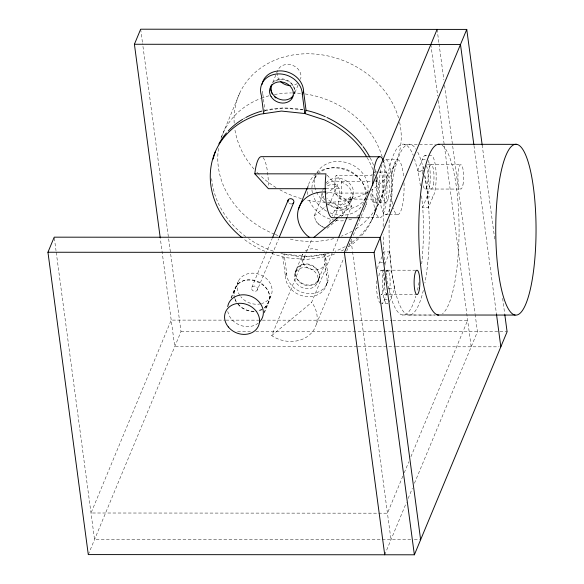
<?xml version="1.0" encoding="UTF-8"?>
<svg xmlns="http://www.w3.org/2000/svg" width="584" height="584" viewBox="0 0 584 584"><rect width="100%" height="100%" fill="white"/><g stroke="black" fill="none" stroke-linecap="round" stroke-linejoin="round"><path stroke-width="0.44" stroke-dasharray="2.92 2.19" d="M327.171 175.163L339.545 188.742L339.37 194.852A30.507 7.198 -90 0 1 334.311 216.606M321.587 193.603L321.601 197.976L314.082 216.058L315.951 220.986A15.257 12.892 22.6 0 0 323.689 227.344M334.639 210.189L336.581 210.576A15.25 12.884 22.6 0 0 349.312 205.057L350.714 201.998L350.794 196.779L334.639 210.189L332.245 215.949M285.364 276.013L285.335 276.261A21.352 18.038 22.6 0 0 309.359 296.672A21.352 18.038 22.6 0 0 326.303 275.13L327.558 272.115L325.237 253.887L307.512 256.507L284.087 254.018L282.839 257.033L285.364 276.013L286.62 272.998L284.087 254.018M286.62 272.998L286.591 273.246A21.352 18.038 22.6 0 0 310.615 293.657A21.352 18.038 22.6 0 0 327.558 272.115M387.061 292.971L384.25 299.811A21.352 5.037 -90 0 1 381.797 303.643L387.732 303.643A21.352 5.037 -90 0 1 382.812 292.343A21.352 5.037 -90 0 1 383.411 268.742M420.465 185.858L417.772 170.462L422.312 159.483A21.352 5.037 -90 0 1 426.919 156.811M372.074 174.134L371.709 175.368L336.136 175.346L335.763 176.572A15.25 3.599 -90 0 0 334.734 187.42L335.041 193.063L340.538 199.093L365.161 199.107M340.538 199.093L341.822 190.975L341.625 181.368L336.136 175.346M376.111 199.115L375.738 200.348A15.25 3.599 -90 0 1 370.811 195.041L370.614 193.085L376.111 199.115L366.073 199.107M270.859 296.168L264.209 312.243M377.483 268.742A21.352 5.037 -90 0 1 379.615 262.355L381.921 256.726M383.243 253.507L383.907 251.901L389.835 251.908L391.368 269.567L394.711 288.825L390.178 299.811A21.352 5.037 -90 0 1 389.316 301.884M389.835 251.908L385.542 262.355A21.352 5.037 -90 0 0 384.652 264.187M428.437 160.49A21.352 5.037 -90 0 1 426.94 196.939L422.648 207.386L422.925 210.605A85.41 20.148 -90 0 1 421.714 263.888M421.641 195.808L422.648 207.386L428.576 207.393L432.868 196.947A21.352 5.037 -90 0 0 436.051 172.192A21.352 5.037 -90 0 0 430.685 155.651L424.758 155.651M231.308 298.096L238.352 281.225M220.949 138.284L239.856 92.812M261.982 93.951L262.61 92.44A21.352 18.038 22.6 0 1 262.019 90.024M272.735 82.526L277.612 70.803A12.198 10.308 22.6 0 1 292.453 65.269A12.198 10.308 22.6 0 1 300.512 79.212M264.311 112.179L264.939 110.668L262.61 92.44M88.286 554.588L181.011 331.551L142.598 43.639M298.074 85.074L294.248 94.279A12.198 10.308 22.6 0 0 289.029 81.76A12.198 10.308 22.6 0 0 274.575 81.57M231.074 297.723L235.25 287.671M251.857 287.372L272.115 238.644M257.347 290.022A3.051 2.577 22.6 0 0 254.252 286.043A3.051 2.577 22.6 0 0 252.215 290.022A3.051 2.577 22.6 0 0 257.347 290.022L278.648 238.783M307.359 187.727L308.396 185.23M314.068 179.398L315.951 174.879M264.355 312.82L268.18 303.607M322.623 190.493L323.565 188.238M296.424 269.158L302.687 254.091A12.198 10.308 22.6 0 0 315.083 270.012A12.198 10.308 22.6 0 0 323.222 254.106M294.971 273.4L296.227 270.392M338.107 238.703L311.608 302.446L312.732 303.775A30.507 25.769 22.6 0 1 309.06 335.282A30.507 25.769 22.6 0 1 273.181 336.61L271.743 335.544L305.914 253.354M306.264 252.514L311.841 239.097M303.716 259.289L304.972 256.274M327.544 204.882L330.237 202.648L337.756 184.559C333.829 183.632 329.442 184.325 326.135 186.697M329.515 222.519L330.88 219.234M325.237 253.887L323.981 256.902L326.303 275.13M341.26 216.54L343.275 214.861L350.794 196.779M318.375 279.78A12.198 10.308 22.6 0 0 305.979 263.866A12.198 10.308 22.6 0 0 297.84 279.772A12.198 10.308 22.6 0 0 318.375 279.78L324.638 264.713M350.714 201.998L353.218 195.968M317.484 282.831A12.198 10.308 22.6 0 0 304.06 267.53A12.198 10.308 22.6 0 0 297.147 283.992A12.198 10.308 22.6 0 0 317.484 282.831L318.74 279.816A12.198 10.308 22.6 0 0 305.315 264.516A12.198 10.308 22.6 0 0 298.395 280.977A12.198 10.308 22.6 0 0 318.74 279.816M347.173 216.898L351.707 205.999L347.896 201.48A30.507 25.769 22.6 0 0 326.536 192.056M326.514 284.685L327.77 281.678M365.657 198.02L363.467 203.298A27.455 23.192 22.6 0 1 329.814 212.744M316.382 324.054L343.881 257.916M346.67 251.215L351.889 238.659M353.276 235.308L366.504 203.495M371.643 220.504L395.448 163.235M402.858 476.128L387.455 513.19L91.016 513L171.207 320.098L225.023 320.134M404.259 472.755L408.815 461.805M410.917 456.754L467.645 320.287L392.849 320.244M384.725 554.778L406.398 502.649M408.15 498.437L412.355 488.326M414.45 483.275L477.449 331.741L475.164 314.594M264.26 308.06C286.204 285.583 233.228 264.596 234.33 295.993M321.601 197.976L325.638 194.625M326.31 194.063L337.756 184.559M314.082 216.058L326.872 205.437M338.421 217.029L351.707 205.999M327.12 228.278L334.53 222.124M335.201 221.57L338.567 218.774M271.743 335.544L311.608 302.446M261.902 309.367L256.296 311.265M264.939 110.668L282.656 108.047L302.724 109.843M254.201 311.236C248.039 311.498 241.688 308.615 237.9 303.746M404.077 144.277L435.518 144.241M422.261 159.68L426.495 159.68M385.82 159.739A27.455 6.475 -90 0 1 391.331 201.078A27.455 6.475 -90 0 1 380.118 200.757A27.455 6.475 -90 0 1 385.82 159.739L397.675 159.746M430.926 164.725L460.564 164.746M427.415 164.768L430.802 164.776M423.699 170.462L417.772 170.462L414.531 159.06M374.782 171.988L385.725 171.995M341.625 181.368L371.731 181.39M375.373 181.39L377.198 181.39L377.001 179.441L375.673 173.93L374.804 172.455L373.869 171.988M325.865 188.734L339.545 188.742M425.532 189.004L460.988 189.077M335.041 193.063L369.701 193.085M426.94 196.939L432.868 196.947M373.942 202.495L385.805 202.502M385.695 214.642L388.433 214.649M389.346 214.649L397.551 214.649M360.729 217.737L379.877 217.744M379.615 262.355L383.849 262.355M387.301 270.18L416.122 270.202M381.556 270.209L384.944 270.209M385.798 270.209L387.491 270.209M385.798 271.684L391.725 271.684M388.783 288.825L394.711 288.825M387.068 294.555L381.14 294.548A12.198 2.876 -90 0 0 384.177 284.561A12.198 2.876 -90 0 0 382.177 270.684A12.198 2.876 -90 0 0 378.695 277.656M389.054 294.584L416.064 294.606M384.301 299.607L387.688 299.614M265.377 306.899L265.742 306.52M402.478 314.988L435.182 315.01M409.019 315.046L435.138 315.068M225.935 320.134L258.77 320.156M262.42 320.156L391.937 320.236M181.011 331.551L231.176 331.581M237.564 331.588L250.332 331.595M255.807 331.595L391.711 331.683M392.623 331.683L507.094 331.756M357.167 346.735L174.747 346.619L160.352 238.703M358.08 346.735L395.477 346.765M396.39 346.765L499.035 346.83M410.756 539.726L94.55 539.521L56.144 251.638M414.348 539.726L420.633 539.733M418.078 171.521L424.013 171.543M330.237 202.648L332.172 203.028A15.25 12.884 22.6 0 1 342.998 213.248L343.275 214.861M264.968 251.222L263.267 250.675A85.41 72.16 22.6 0 1 244.17 239.331M271.772 253.441L284.444 257.559L306.264 259.515L327.23 256.42A85.41 72.16 22.6 0 0 336.537 253.201M375.979 180.054L377.198 181.39M234.892 298.577L236.323 301.826M424.75 176.003L427.043 189.727L428.576 207.393M385.944 272.575L386.389 275.254M386.542 276.144L388.477 287.744L392.521 301.964A85.41 20.148 -90 0 0 415.881 296.117M482.165 144.934L494.933 240.601M502.641 298.366L504.685 313.71M473.974 145.562L496.495 314.338M437.109 29.39L438.912 42.931M439.037 43.829L443.855 79.935M444.577 85.344L475.04 313.688M430.846 44.457L437.723 96.01M438.321 100.528L471.186 346.808M351.13 240.98L352.459 250.923M352.583 251.828L390.988 539.711M140.671 29.2L142.474 42.741M54.334 238.075L56.02 250.733M385.06 265.151L383.622 248.66A85.41 20.148 -90 0 1 383.155 234.491M234.483 298.125A18.301 15.461 22.6 0 1 244.484 280.422A18.301 15.461 22.6 0 1 266.939 288.927A18.301 15.461 22.6 0 1 263.18 308.994M262.45 309.425A18.301 15.461 22.6 0 1 258.369 311.017M253.843 311.557A18.301 15.461 22.6 0 1 237.856 304.176M236.33 302.103A18.301 15.461 22.6 0 1 235.089 299.745M239.776 295.343A17.892 15.118 22.6 0 1 246.076 274.298A17.892 15.118 22.6 0 1 270.326 283.554A17.892 15.118 22.6 0 1 261.486 303.629M260.639 303.841A17.892 15.118 22.6 0 1 240.827 296.774M292.029 203.896A3.051 2.577 22.6 0 1 288.532 202.655M383.396 160.695A30.507 7.198 -90 0 1 383.469 213.525A30.507 7.198 -90 0 1 372.643 187.515M263.077 157.636A30.507 7.198 -90 0 1 268.457 186.902M378.87 172.565A15.25 3.599 -90 0 1 383.425 188.041A15.25 3.599 -90 0 1 378.49 201.407A15.25 3.599 -90 0 1 377.103 177.339M383.148 226.461A85.41 20.148 -90 0 1 413.289 155.402M419.093 282.364A85.41 20.148 -90 0 1 416.947 292.234M392.514 204.174A27.455 6.475 -90 0 1 394.47 163.235A27.455 6.475 -90 0 1 403.697 177.711M404.011 182.909A27.455 6.475 -90 0 1 400.77 211.145A27.455 6.475 -90 0 1 393.404 208.101M426.349 165.681A12.198 2.876 -90 0 1 427.459 184.449A12.198 2.876 -90 0 1 422.889 184.179M422.393 174.346A12.198 2.876 -90 0 1 424.875 164.768M380.483 303.424A21.352 5.037 -90 0 1 376.388 278.78M386.024 271.414A12.198 2.876 -90 0 1 389.681 275.663A12.198 2.876 -90 0 1 389.156 291.599M387.25 294.584A12.198 2.876 -90 0 1 384.71 276.911M359.182 214.722A30.507 25.769 22.6 0 1 356.32 216.766M351.648 219.029A30.507 25.769 22.6 0 1 346.852 220.351M343.516 220.788A30.507 25.769 22.6 0 1 335.742 220.467M334.873 220.321A30.507 25.769 22.6 0 1 308.856 198.903M307.841 194.582A30.507 25.769 22.6 0 1 315.725 174.003M317.105 172.937A30.507 25.769 22.6 0 1 348.049 170.864A30.507 25.769 22.6 0 1 367.168 195.012M366.891 201.852A30.507 25.769 22.6 0 1 363.737 209.627M326.631 184.15A15.25 12.884 22.6 0 1 347.736 185.909A15.25 12.884 22.6 0 1 348.276 204.575A15.25 12.884 22.6 0 1 327.171 202.816M324.719 199.889A15.25 12.884 22.6 0 1 322.529 193.114M325.186 227.891A15.25 12.884 22.6 0 1 315.951 220.986M326.084 182.982A15.25 12.884 22.6 0 1 348.108 182.113A15.25 12.884 22.6 0 1 349.115 201.889A15.25 12.884 22.6 0 1 326.858 198.1M399.639 122.319A85.41 72.16 22.6 0 1 371.263 190.267M369.738 191.209A85.41 72.16 22.6 0 1 305.666 199.721M301.351 198.611A85.41 72.16 22.6 0 1 279.904 189.807M276.028 187.552A85.41 72.16 22.6 0 1 259.632 174.952M258.975 174.317A85.41 72.16 22.6 0 1 256.42 171.732M253.996 169.068A85.41 72.16 22.6 0 1 234.717 128.465M234.184 123.166A85.41 72.16 22.6 0 1 304.738 53.808A85.41 72.16 22.6 0 1 398.514 117.917M376.016 180.463A85.41 72.16 22.6 0 1 361.08 236.228M358.649 238.725A85.41 72.16 22.6 0 1 348.217 247.054M343.684 249.762A85.41 72.16 22.6 0 1 341.363 250.981M367.132 157.592A85.41 72.16 22.6 0 1 372.986 169.929M374.454 174.302A85.41 72.16 22.6 0 1 374.957 176.061M365.562 198.027A27.455 23.192 22.6 0 1 327.558 204.247M324.66 202.188A27.455 23.192 22.6 0 1 315.236 188.42M315.031 187.639A27.455 23.192 22.6 0 1 343.793 161.994A27.455 23.192 22.6 0 1 365.971 197.268M272.816 82.505A12.198 10.308 22.6 0 1 287.693 80.402A12.198 10.308 22.6 0 1 294.226 93.447M326.602 211.189A27.455 23.192 22.6 0 1 313.221 195.998M312.352 192.888A27.455 23.192 22.6 0 1 341.231 168.01A27.455 23.192 22.6 0 1 363.839 202.524M389.491 212.16A85.41 20.148 -90 0 1 415.969 149.11M417.75 152.198A85.41 20.148 -90 0 1 423.356 168.681M424.816 175.463A85.41 20.148 -90 0 1 424.911 282.977M423.32 290.445A85.41 20.148 -90 0 1 400.266 306.279A85.41 20.148 -90 0 1 389.214 219.248M258.296 323.083A18.301 15.461 22.6 0 1 240.155 325.244A18.301 15.461 22.6 0 1 227.797 311.527M442.124 145.292A85.41 20.148 -90 0 1 459.075 228.636A85.41 20.148 -90 0 1 442.497 313.681M377.176 177.025A85.41 72.16 22.6 0 1 358.89 236.681M358.24 237.279A85.41 72.16 22.6 0 1 349.071 244.294M345.166 246.623A85.41 72.16 22.6 0 1 335.128 251.244M329.179 253.208A85.41 72.16 22.6 0 1 280.013 253.201M273.181 251.105A85.41 72.16 22.6 0 1 248.631 238.644M245.762 236.564A85.41 72.16 22.6 0 1 211.715 178.66M243.44 118.837A85.41 72.16 22.6 0 1 245.024 117.931M264.537 110.412A85.41 72.16 22.6 0 1 303.213 109.755M370.212 157.884A85.41 72.16 22.6 0 1 373.906 166.046M375.096 169.367A85.41 72.16 22.6 0 1 376.111 172.696M382.834 159.33A85.41 72.16 22.6 0 1 355.342 229.22M352.232 231.103A85.41 72.16 22.6 0 1 341.392 236.17M333.69 238.622A85.41 72.16 22.6 0 1 288.883 238.79M277.78 235.44A85.41 72.16 22.6 0 1 275.29 234.498M274.465 234.162A85.41 72.16 22.6 0 1 218.693 147.511M221.46 137.065A85.41 72.16 22.6 0 1 260.471 98.565M261.333 98.236A85.41 72.16 22.6 0 1 269.034 95.783M274.4 94.557A85.41 72.16 22.6 0 1 291.547 92.944M292.46 92.951A85.41 72.16 22.6 0 1 301.578 93.498M305.118 93.944A85.41 72.16 22.6 0 1 382.381 157.629M297.285 83.519A12.198 10.308 22.6 0 1 291.854 85.549M279.4 80.176A12.198 10.308 22.6 0 1 277.123 73.467M305.322 250.981A12.198 10.308 22.6 0 1 319.762 250.989M388.338 197.888A15.25 3.599 -90 0 0 386.659 172.463A15.25 3.599 -90 0 0 382.301 191.391A15.25 3.599 -90 0 0 388.338 197.888M433.386 184.449A12.198 2.876 -90 0 0 431.554 164.819A12.198 2.876 -90 0 0 428.459 181.405A12.198 2.876 -90 0 0 433.386 184.449M462.951 184.865A12.198 2.876 -90 0 0 461.316 164.922A12.198 2.876 -90 0 0 458.06 180.945A12.198 2.876 -90 0 0 462.951 184.865"/><path stroke-width="0.88" d="M325.865 188.734L268.406 188.698L254.843 173.828L255.004 172.149A30.507 7.198 -90 0 1 261.216 156.665L379.79 156.738M366.664 156.804A85.41 72.16 22.6 0 0 324.419 119.91L304.833 113.537L302.322 94.316A21.352 18.038 22.6 0 0 278.298 73.905A21.352 18.038 22.6 0 0 261.355 95.455L263.683 113.683M242.017 237.644A85.41 72.16 22.6 0 1 260.457 114.157L281.43 111.062L304.833 113.537L306.082 110.522L303.578 91.301A21.352 18.038 22.6 0 0 284.094 71.204A21.352 18.038 22.6 0 0 262.034 84.417M504.802 314.608L507.094 331.756L414.37 554.8L88.286 554.588L47.946 252.244L54.21 237.17L380.286 237.381L466.755 29.412L140.671 29.2L134.408 44.267L160.228 237.805M302.293 94.564L303.549 91.549M272.465 237.805L288.182 200.005M279.349 237.104L293.664 202.655M298.373 209.342L307.016 188.559M338.808 237.031L346.823 217.737M437.109 29.39L344.385 252.434L384.725 554.778M414.37 554.8L374.03 252.449L380.286 237.381L420.633 539.733M313.937 237.352L337.72 217.613M134.408 44.267L460.484 44.479L473.85 144.664M438.599 144.299L516.723 144.35A85.41 20.148 -90 0 1 532.958 275.13A85.41 20.148 -90 0 1 498.086 269.633A85.41 20.148 -90 0 1 516.723 144.35M254.843 173.828L325.989 173.871L325.441 179.58A30.507 7.198 -90 0 0 332.449 217.715L359.817 217.737M47.946 252.244L374.03 252.449M437 315.01L515.125 315.061M309.746 237.542L306.958 235.469A30.507 25.769 22.6 0 1 299.366 206.51A30.507 25.769 22.6 0 1 325.675 192.005M466.755 29.412L482.165 144.934M496.495 314.338L500.831 346.83M288.153 202.013A3.051 2.577 22.6 0 1 289.576 198.837A3.051 2.577 22.6 0 1 293.46 200.21A3.051 2.577 22.6 0 1 292.715 203.626M372.65 185.748A30.507 7.198 -90 0 1 382.98 159.768M293.022 95.856A12.198 10.308 22.6 0 1 278.086 98.667A12.198 10.308 22.6 0 1 271.195 85.454M438.737 315.068A85.41 20.148 -90 0 1 418.779 229.067A85.41 20.148 -90 0 1 439.117 144.248M227.723 306.578A18.301 15.461 22.6 0 1 252.507 296.935A18.301 15.461 22.6 0 1 259.53 321.974M292.548 97.185A12.198 10.308 22.6 0 1 291.562 98.156M275.911 97.951A12.198 10.308 22.6 0 1 274.692 96.951M272.305 93.995A12.198 10.308 22.6 0 1 272.108 84.249M290.314 85.614A12.198 10.308 22.6 0 1 280.4 81.344M213.153 159.023A85.41 72.16 22.6 0 1 215.511 151.3M218.876 143.919A85.41 72.16 22.6 0 1 226.439 132.948M228.191 130.991A85.41 72.16 22.6 0 1 242.659 119.304M245.827 117.493A85.41 72.16 22.6 0 1 261.887 111.091M305.833 110.288A85.41 72.16 22.6 0 1 325.288 116.72M326.923 117.472A85.41 72.16 22.6 0 1 362.08 145.263M363.16 146.686A85.41 72.16 22.6 0 1 369.796 157.096M228.3 326.916A17.892 15.118 22.6 0 0 258.325 326.31A17.892 15.118 22.6 0 0 239.593 303.286A17.892 15.118 22.6 0 0 228.3 326.916M271.086 96.586A12.198 10.308 22.6 0 0 291.766 98.871A12.198 10.308 22.6 0 0 281.517 81.935A12.198 10.308 22.6 0 0 271.086 96.586M419.473 288.576A12.198 2.876 -90 0 0 417.02 270.202A12.198 2.876 -90 0 0 414.487 288.43A12.198 2.876 -90 0 0 419.473 288.576"/></g></svg>
